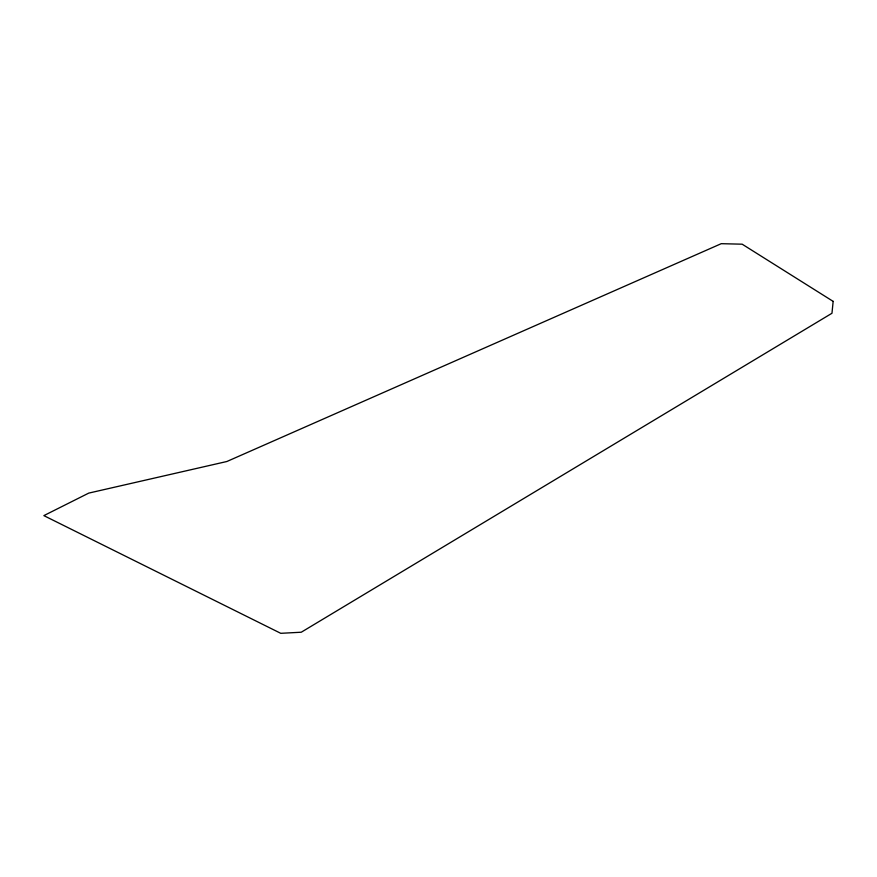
<?xml version="1.0" encoding="UTF-8"?>
<svg xmlns="http://www.w3.org/2000/svg" width="877" height="877" viewBox="0 0 877 877"><rect width="100%" height="100%" fill="white"/><g stroke="black" fill="none" stroke-linecap="round" stroke-linejoin="round"><path stroke-width="1.32" d="M833.15 301.37L831.977 313.253L301.25 632.229L280.75 633.315L43.85 515.621L88.752 493.104L226.858 461.51L721.245 243.685L742.172 244.19L833.15 301.37"/></g></svg>
